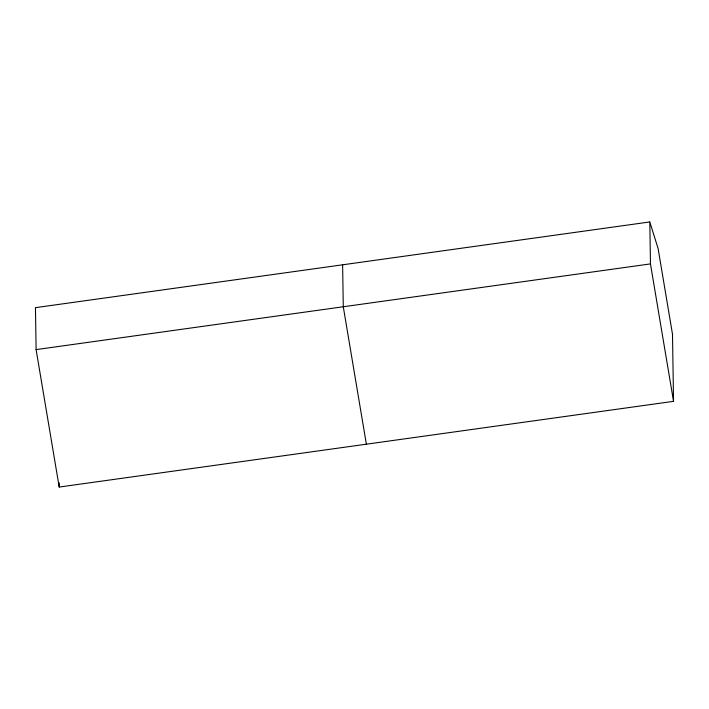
<?xml version="1.0" encoding="UTF-8"?>
<svg xmlns="http://www.w3.org/2000/svg" width="709" height="709" viewBox="0 0 709 709"><rect width="100%" height="100%" fill="white"/><g stroke="black" fill="none" stroke-linecap="round" stroke-linejoin="round"><path stroke-width="1.06" d="M649.798 221.952L35.45 307.662L36.106 349.608L59.201 487.048L673.55 401.338L672.495 334.223L658.085 248.451L649.798 221.952L650.463 263.899L673.55 401.338M36.106 349.608L650.463 263.899M366.376 444.197L343.28 306.749L342.624 264.803M59.131 482.652L59.201 487.048"/></g></svg>
